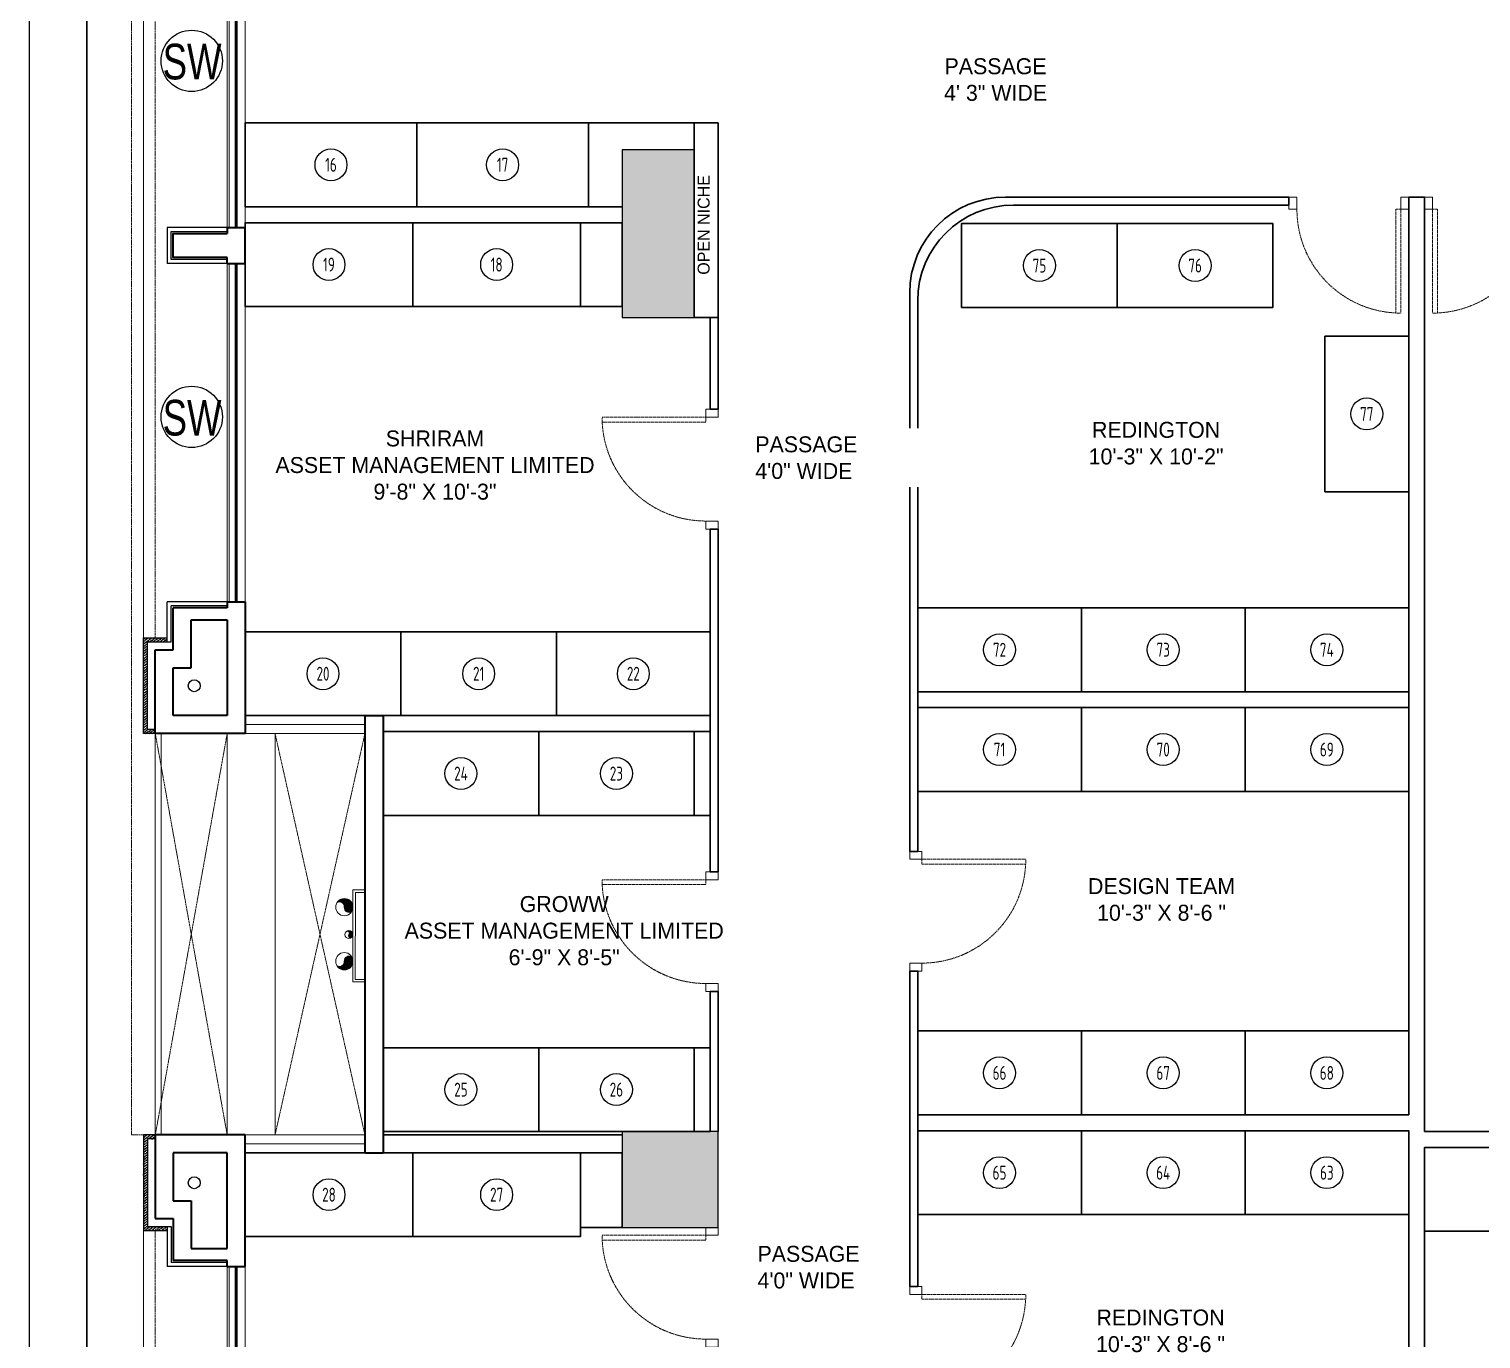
# Model space of a CAD drawing. Header units: millimetres. Extents: x 2165 to 3229, y 834 to 2305.
# Drawn here: x 2164.8 to 2528.5, y 1394.4 to 1722.5 of the extents above; entities that cross this region are included whole.
import ezdxf
from ezdxf.enums import TextEntityAlignment as Align

# ---------------------------------------------------------------- set-up
doc = ezdxf.new("R2010")
doc.units = ezdxf.units.MM
for name, pattern in [('CONTINOUS', [0]), ('DOT2', [0.125, 0, -0.125]), ('HIDDEN', [0.375, 0.25, -0.125]), ('HIDDEN2', [0.1875, 0.125, -0.0625])]:
    doc.linetypes.add(name, pattern=pattern)
for name, color, linetype, lineweight in [('-P-CIVIL', 7, 'Continuous', 0), ('-P-SSP', 230, 'Continuous', 0), ('COL HATCH', 50, 'Continuous', 9), ('FUR', 12, 'Continuous', 30), ('g-dot', 3, 'HIDDEN', 9), ('g-dw', 3, 'Continuous', 5), ('GLASS', 174, 'Continuous', 30), ('GYPSUM PARTITION', 33, 'Continuous', 30), ('text', 5, 'Continuous', 0), ('WALL', 7, 'Continuous', 35), ('WIN', 144, 'Continuous', 15)]:
    doc.layers.add(name, color=color, linetype=linetype, lineweight=lineweight)
doc.layers.add('-P-DWS', color=150, linetype='CONTINOUS', lineweight=0, true_color=0x007fff)
for name, color, linetype in [('BH', 6, 'Continuous'), ('CLADDING', 155, 'Continuous'), ('D1', 8, 'Continuous'), ('DTEXT', 6, 'Continuous'), ('HOLE', 7, 'Continuous'), ('STONE', 20, 'Continuous'), ('STR. COL', 222, 'Continuous'), ('TREE', 7, 'Continuous')]:
    doc.layers.add(name, color=color, linetype=linetype)
doc.layers.add('HATCH', color=7, linetype='Continuous', true_color=0x62653e)
doc.styles.add('ROMAND', font='swisscl.ttf')
doc.styles.add('VIBRANT', font='BKANT.TTF')
doc.styles.add('YQ_TEXT', font='SUPEROS.SHX', dxfattribs={"width": 0.8, "bigfont": 'HZDX.SHX'})
pattern_1 = [(36.04150366, (-240601.4127, 11595.83817), (0.4133315642, 0.9191202413), [1.25, -0.25, 0, -0.25])]

# ---------------------------------------------------------------- blocks, each defined once
blk = doc.blocks.new('*U8')
h = blk.add_hatch(color=256)
h.dxf.hatch_style = 1
h.paths.add_polyline_path([(6915.67, 3394.8, 0.414214), (6918.82, 3391.65, 0.414214), (6921.97, 3394.8, -0.645735), (6918.82, 3394.8, 0.645735)])
at = {"elevation": 0}
blk.add_lwpolyline([(6915.67, 3394.8, -0.645735), (6918.82, 3394.8, 0.645735), (6921.97, 3394.8, 0)], format="xyb", dxfattribs=at)
blk.add_circle((6918.82, 3394.8, 0), 3.15)
blk.add_arc((6917.24, 3394.09, 0), 1.73, 24.2965, 155.7035)
blk = doc.blocks.new('*U10')
h = blk.add_hatch(color=256)
h.dxf.hatch_style = 1
h.paths.add_polyline_path([(55, 30, 0.414214), (80.4, 55.4, 0.414214), (55, 80.8, -0.645735), (55, 55.4, 0.645735)])
at = {"elevation": 0}
blk.add_lwpolyline([(55, 30, -0.645735), (55, 55.4, 0.645735), (55, 80.8, 0)], format="xyb", dxfattribs=at)
blk.add_circle((55, 55.4), 25.4)
blk.add_arc((60.7, 42.7), 13.9, 114.29652, 245.70348)
blk = doc.blocks.new('*U12')
at = {"layer": '-P-CIVIL', "linetype": 'ByBlock'}
for p, q in [((6942.03, 3405.77, 0), (6926.71, 3405.77, 0)), ((6926.71, 3405.77, 0), (6926.71, 3403.77, 0)), ((6941.63, 3405.37, 0), (6927.1, 3405.37, 0)), ((6927.1, 3405.37, 0), (6927.1, 3403.77, 0)), ((6941.63, 3405.37, 0), (6941.63, 3403.77, 0)), ((6942.03, 3405.77, 0), (6942.03, 3403.77, 0)), ((6942.03, 3403.77, 0), (6926.71, 3403.77, 0))]:
    blk.add_line(p, q, dxfattribs=at)
blk = doc.blocks.new('door 750')
at = {"layer": 'g-dot', "color": 250, "linetype": 'HIDDEN2', "lineweight": 5}
blk.add_lwpolyline([(120, 80), (770, 80), (770, 50), (120, 50)], close=True, dxfattribs=at)
at = {"layer": 'g-dot', "color": 250, "linetype": 'DOT2', "lineweight": 5, "ltscale": 0.05}
blk.add_arc((120, 50), 650, 2.64536, 90, dxfattribs=at)
at = {"layer": 'g-dw'}
for points in [[(43.3, 700), (120, 700), (120, 750), (43.3, 750)], [(43.3, 0), (120, 0), (120, 50), (43.3, 50)]]:
    blk.add_lwpolyline(points, close=True, dxfattribs=at)

msp = doc.modelspace()

# ---------------------------------------------------------------- hatches: boundary and pattern name
at = {"layer": 'COL HATCH'}
h = msp.add_hatch(color=256, dxfattribs=at)
h.dxf.hatch_style = 1
h.paths.add_polyline_path([(2313.4, 1650.26), (2331.4, 1650.26), (2331.4, 1692.26), (2313.4, 1692.26)])
h = msp.add_hatch(color=256, dxfattribs=at)
h.dxf.hatch_style = 1
h.paths.add_polyline_path([(2313.4, 1446.33), (2313.4, 1422.33), (2337.4, 1422.33), (2337.4, 1446.33)])
at = {"layer": 'HATCH'}
h = msp.add_hatch(dxfattribs=at)
h.set_pattern_fill('ANSI36', color=256, scale=4, angle=351.0415)
h.set_pattern_definition(pattern_1)
h.paths.add_polyline_path([(2199.43, 1569.01), (2199.43, 1570.01), (2193.43, 1570.01), (2193.43, 1546.01), (2196.43, 1546.01), (2196.43, 1547.01), (2194.43, 1547.01), (2194.43, 1569.01)])
h = msp.add_hatch(dxfattribs=at)
h.set_pattern_fill('ANSI36', color=256, scale=4, angle=351.0415)
h.set_pattern_definition(pattern_1)
h.paths.add_polyline_path([(2199.43, 1421.51), (2199.43, 1422.51), (2194.43, 1422.51), (2194.43, 1444.51), (2196.43, 1444.51), (2196.43, 1445.51), (2193.43, 1445.51), (2193.43, 1421.51)])

# ---------------------------------------------------------------- linework, layer by layer
at = {"linetype": 'Continuous', "lineweight": 30, "elevation": 0}
msp.add_lwpolyline([(3214.4, 2291.04), (2179.24, 2291.04), (2179.24, 848.7), (3214.4, 848.7)], close=True, dxfattribs=at)
at = {"layer": 'BH'}
for centre in [(2240.43, 1688.51), (2283.43, 1688.51), (2239.93, 1663.51), (2281.93, 1663.51), (2417.9, 1663.27), (2456.9, 1663.27), (2499.9, 1626.09), (2407.9, 1567.02), (2448.9, 1567.02), (2489.9, 1567.02), (2238.43, 1561.01), (2277.43, 1561.01), (2316.17, 1561.01), (2407.9, 1542.02), (2448.9, 1542.02), (2489.9, 1542.02), (2272.99, 1536.01), (2311.93, 1536.01), (2407.9, 1461.02), (2448.9, 1461.02), (2489.9, 1461.02), (2272.99, 1456.83), (2311.93, 1456.83), (2407.9, 1436.02), (2448.9, 1436.02), (2489.9, 1436.02), (2239.93, 1430.51), (2281.93, 1430.51)]:
    msp.add_circle(centre, 4, dxfattribs=at)
at = {"layer": 'CLADDING', "color": 32, "lineweight": -3}
for p, q in [((2199.43, 1569.01, 0), (2200.43, 1569.01, 0)), ((2199.43, 1422.51, 0), (2200.43, 1422.51, 0))]:
    msp.add_line(p, q, dxfattribs=at)
at = {"layer": 'CLADDING', "elevation": 0}
for points in [[(2196.43, 1546.01), (2193.43, 1546.01), (2193.43, 1570.01), (2199.43, 1570.01)], [(2196.43, 1547.01), (2194.43, 1547.01), (2194.43, 1569.01), (2199.43, 1569.01)], [(2196.43, 1445.51), (2193.43, 1445.51), (2193.43, 1421.51), (2199.43, 1421.51)], [(2196.43, 1444.51), (2194.43, 1444.51), (2194.43, 1422.51), (2199.43, 1422.51)]]:
    msp.add_lwpolyline(points, dxfattribs=at)
at = {"layer": 'D1'}
for centre in [(2205.55, 1714.55, 0), (2205.55, 1625.35, 0)]:
    msp.add_circle(centre, 7.68, dxfattribs=at)
at = {"layer": 'Defpoints', "color": 1, "linetype": 'Continuous', "lineweight": -3, "elevation": 0}
msp.add_lwpolyline([(3228.84, 2305.48), (2164.8, 2305.48), (2164.8, 834.25), (3228.84, 834.25)], close=True, dxfattribs=at)
at = {"layer": 'FUR', "elevation": 0}
for points in [[(2253.43, 1678.01), (2218.93, 1678.01), (2218.93, 1699.01), (2261.93, 1699.01), (2261.93, 1678.01), (2253.43, 1678.01)], [(2304.93, 1692.26), (2304.93, 1699.01), (2331.4, 1699.01), (2331.4, 1692.26), (2331.4, 1692.26)]]:
    msp.add_lwpolyline(points, dxfattribs=at)
for points in [[(2304.93, 1678.01), (2261.93, 1678.01), (2261.93, 1699.01), (2304.93, 1699.01)], [(2331.4, 1699.01), (2337.4, 1699.01), (2337.4, 1650.26), (2331.4, 1650.26)], [(2260.93, 1674.01), (2218.93, 1674.01), (2218.93, 1653.01), (2260.93, 1653.01)], [(2302.93, 1674.01), (2260.93, 1674.01), (2260.93, 1653.01), (2302.93, 1653.01)], [(2302.93, 1674.01), (2313.4, 1674.01), (2313.4, 1653.01), (2302.93, 1653.01)], [(2398.4, 1652.77), (2437.4, 1652.77), (2437.4, 1673.77), (2398.4, 1673.77)], [(2437.4, 1652.77), (2476.4, 1652.77), (2476.4, 1673.77), (2437.4, 1673.77)], [(2489.4, 1645.59), (2489.4, 1606.59), (2510.4, 1606.59), (2510.4, 1645.59)], [(2387.4, 1577.52), (2428.4, 1577.52), (2428.4, 1556.52), (2387.4, 1556.52)], [(2428.4, 1577.52), (2469.4, 1577.52), (2469.4, 1556.52), (2428.4, 1556.52)], [(2469.4, 1577.52), (2510.4, 1577.52), (2510.4, 1556.52), (2469.4, 1556.52)], [(2218.93, 1550.51), (2257.93, 1550.51), (2257.93, 1571.51), (2218.93, 1571.51)], [(2257.93, 1550.51), (2296.93, 1550.51), (2296.93, 1571.51), (2257.93, 1571.51)], [(2296.93, 1550.51), (2335.4, 1550.51), (2335.4, 1571.51), (2296.93, 1571.51)], [(2387.4, 1531.52), (2428.4, 1531.52), (2428.4, 1552.52), (2387.4, 1552.52)], [(2428.4, 1531.52), (2469.4, 1531.52), (2469.4, 1552.52), (2428.4, 1552.52)], [(2469.4, 1531.52), (2510.4, 1531.52), (2510.4, 1552.52), (2469.4, 1552.52)], [(2253.53, 1546.51), (2292.46, 1546.51), (2292.46, 1525.51), (2253.53, 1525.51)], [(2331.4, 1546.51), (2292.46, 1546.51), (2292.46, 1525.51), (2331.4, 1525.51)], [(2331.4, 1546.51), (2335.4, 1546.51), (2335.4, 1525.51), (2331.4, 1525.51)], [(2387.4, 1471.52), (2428.4, 1471.52), (2428.4, 1450.52), (2387.4, 1450.52)], [(2428.4, 1471.52), (2469.4, 1471.52), (2469.4, 1450.52), (2428.4, 1450.52)], [(2469.4, 1471.52), (2510.4, 1471.52), (2510.4, 1450.52), (2469.4, 1450.52)], [(2253.53, 1446.33), (2292.46, 1446.33), (2292.46, 1467.33), (2253.53, 1467.33)], [(2331.4, 1446.33), (2292.46, 1446.33), (2292.46, 1467.33), (2331.4, 1467.33)], [(2331.4, 1446.33), (2335.4, 1446.33), (2335.4, 1467.33), (2331.4, 1467.33)], [(2387.4, 1425.52), (2428.4, 1425.52), (2428.4, 1446.52), (2387.4, 1446.52)], [(2428.4, 1425.52), (2469.4, 1425.52), (2469.4, 1446.52), (2428.4, 1446.52)], [(2469.4, 1425.52), (2510.4, 1425.52), (2510.4, 1446.52), (2469.4, 1446.52)], [(2218.93, 1441.01), (2260.93, 1441.01), (2260.93, 1420.01), (2218.93, 1420.01)], [(2260.93, 1441.01), (2302.93, 1441.01), (2302.93, 1420.01), (2260.93, 1420.01)], [(2313.4, 1441), (2302.93, 1441), (2302.93, 1422.33), (2313.4, 1422.33)], [(2514.4, 1421.33), (2553.4, 1421.33), (2553.4, 1442.33), (2514.4, 1442.33)]]:
    msp.add_lwpolyline(points, close=True, dxfattribs=at)
at = {"layer": 'GLASS'}
for p, q in [((2480.4, 1680.42, 0), (2409.4, 1680.42, 0)), ((2480.4, 1680.42, 0), (2480.4, 1678.42, 0)), ((2480.4, 1678.42, 0), (2411.4, 1678.42, 0)), ((2385.4, 1656.42, 0), (2385.4, 1516.52, 0)), ((2387.4, 1654.42, 0), (2387.4, 1516.52, 0)), ((2335.4, 1650.26, 0), (2335.4, 1627.26, 0)), ((2337.4, 1650.26, 0), (2335.4, 1650.26, 0)), ((2335.4, 1650.26, 0), (2335.4, 1627.26, 0)), ((2337.4, 1650.26, 0), (2337.4, 1627.26, 0)), ((2335.4, 1627.26, 0), (2337.4, 1627.26, 0)), ((2335.4, 1597.26, 0), (2335.4, 1511.41, 0)), ((2335.4, 1597.26, 0), (2335.4, 1550.51, 0)), ((2335.4, 1597.26, 0), (2337.4, 1597.26, 0)), ((2337.4, 1597.26, 0), (2337.4, 1511.41, 0)), ((2387.4, 1531.52, 0), (2387.4, 1516.52, 0)), ((2387.4, 1516.52, 0), (2385.4, 1516.52, 0)), ((2335.4, 1511.41, 0), (2337.41, 1511.41, 0)), ((2385.4, 1486.52, 0), (2385.4, 1407.52, 0)), ((2387.4, 1486.52, 0), (2385.4, 1486.52, 0)), ((2387.4, 1486.52, 0), (2387.4, 1407.52, 0)), ((2387.4, 1486.52, 0), (2387.4, 1471.52, 0)), ((2335.4, 1481.41, 0), (2335.4, 1446.33, 0)), ((2335.4, 1481.41, 0), (2337.4, 1481.41, 0)), ((2337.4, 1481.41, 0), (2337.4, 1446.33, 0)), ((2337.4, 1481.41, 0), (2337.4, 1477.79, 0)), ((2387.4, 1407.52, 0), (2385.4, 1407.52, 0))]:
    msp.add_line(p, q, dxfattribs=at)
for centre in [(2409.4, 1656.42, 0), (2411.4, 1654.42, 0)]:
    msp.add_arc(centre, 24, 90, 180, dxfattribs=at)
at = {"layer": 'GYPSUM PARTITION'}
for p, q in [((2510.4, 1680.42, 0), (2514.4, 1680.42, 0)), ((2510.4, 1580.01, 0), (2510.4, 1680.42, 0)), ((2514.4, 1472.01, 0), (2514.4, 1680.42, 0)), ((2313.4, 1678.01, 0), (2218.93, 1678.01, 0)), ((2313.4, 1674.01, 0), (2218.93, 1674.01, 0)), ((2510.4, 1471.52, 0), (2510.4, 1580.01, 0)), ((2510.4, 1556.52, 0), (2387.4, 1556.52, 0)), ((2253.53, 1550.51, 0), (2335.4, 1550.51, 0)), ((2510.4, 1552.52, 0), (2387.4, 1552.52, 0)), ((2253.53, 1546.51, 0), (2335.4, 1546.51, 0)), ((2514.4, 1446.33, 0), (2514.4, 1472.01, 0)), ((2388.4, 1450.52, 0), (2510.4, 1450.52, 0)), ((2313.4, 1445.5, 0), (2253.53, 1445.5, 0)), ((2510.4, 1446.52, 0), (2387.4, 1446.52, 0)), ((2510.4, 1446.52, 0), (2510.4, 1319.52, 0)), ((2514.4, 1446.33, 0), (2514.4, 1446.59, 0)), ((2514.4, 1446.33, 0), (2648.4, 1446.33, 0)), ((2253.53, 1441, 0), (2313.4, 1441, 0)), ((2514.4, 1319.52, 0), (2514.4, 1442.33, 0)), ((2514.4, 1442.33, 0), (2636.4, 1442.33, 0))]:
    msp.add_line(p, q, dxfattribs=at)
at = {"layer": 'HOLE'}
for centre in [(2206.18, 1558.01, 0), (2206.18, 1433.51, 0)]:
    msp.add_circle(centre, 1.5, dxfattribs=at)
at = {"layer": 'STONE', "color": 32}
for p, q in [((2199.43, 1672.76, 0), (2199.43, 1663.76, 0)), ((2199.43, 1569.01, 0), (2199.43, 1579.01, 0)), ((2214.43, 1579.01, 0), (2199.43, 1579.01, 0)), ((2214.43, 1578.01, 0), (2200.43, 1578.01, 0)), ((2200.43, 1569.01, 0), (2200.43, 1578.01, 0)), ((2199.43, 1422.51, 0), (2199.43, 1412.51, 0)), ((2200.43, 1422.51, 0), (2200.43, 1413.51, 0)), ((2214.43, 1412.51, 0), (2199.43, 1412.51, 0)), ((2214.43, 1413.51, 0), (2200.43, 1413.51, 0))]:
    msp.add_line(p, q, dxfattribs=at)
at = {"layer": 'STONE', "color": 32, "elevation": 0}
for points in [[(2214.43, 1672.76), (2199.43, 1672.76)], [(2214.43, 1664.76), (2200.43, 1664.76), (2200.43, 1671.76), (2214.43, 1671.76)], [(2214.43, 1663.76), (2199.43, 1663.76)]]:
    msp.add_lwpolyline(points, dxfattribs=at)
at = {"layer": 'STR. COL', "elevation": 0}
for points in [[(2313.4, 1650.26), (2331.4, 1650.26), (2331.4, 1692.26), (2313.4, 1692.26)], [(2313.4, 1446.33), (2313.4, 1422.33), (2337.4, 1422.33), (2337.4, 1446.33)]]:
    msp.add_lwpolyline(points, close=True, dxfattribs=at)
at = {"layer": 'TREE'}
msp.add_line((2313.4, 1678.01, 0), (2313.4, 1674.01, 0), dxfattribs=at)
at = {"layer": 'WALL'}
for p, q in [((2214.43, 1672.76, 0), (2214.43, 1671.26, 0)), ((2214.43, 1672.76, 0), (2218.93, 1672.76, 0)), ((2218.93, 1663.76, 0), (2218.93, 1672.76, 0)), ((2214.43, 1663.76, 0), (2214.43, 1665.26, 0)), ((2214.43, 1663.76, 0), (2218.93, 1663.76, 0)), ((2214.43, 1579.01, 0), (2218.93, 1579.01, 0)), ((2214.43, 1579.01, 0), (2214.43, 1577.51, 0)), ((2218.93, 1579.01, 0), (2218.93, 1546.01, 0)), ((2200.93, 1567.01, 0), (2200.93, 1577.51, 0)), ((2214.43, 1577.51, 0), (2200.93, 1577.51, 0)), ((2205.43, 1562.51, 0), (2205.43, 1574.51, 0)), ((2205.43, 1574.51, 0), (2214.43, 1574.51, 0)), ((2214.43, 1574.51, 0), (2214.43, 1550.51, 0)), ((2196.43, 1546.01, 0), (2196.43, 1567.01, 0)), ((2196.43, 1567.01, 0), (2200.93, 1567.01, 0)), ((2200.93, 1550.51, 0), (2200.93, 1562.51, 0)), ((2200.93, 1562.51, 0), (2205.43, 1562.51, 0)), ((2214.43, 1550.51, 0), (2200.93, 1550.51, 0)), ((2248.93, 1550.51, 0), (2248.93, 1441.01, 0)), ((2248.93, 1550.51, 0), (2253.53, 1550.51, 0)), ((2253.53, 1550.51, 0), (2253.53, 1441, 0)), ((2218.93, 1546.01, 0), (2196.43, 1546.01, 0)), ((2218.93, 1445.51, 0), (2196.43, 1445.51, 0)), ((2196.43, 1445.51, 0), (2196.43, 1424.51, 0)), ((2218.93, 1412.51, 0), (2218.93, 1445.51, 0)), ((2248.93, 1445.51, 0), (2248.93, 1441.01, 0)), ((2214.43, 1441.01, 0), (2200.93, 1441.01, 0)), ((2200.93, 1441.01, 0), (2200.93, 1429.01, 0)), ((2214.43, 1417.01, 0), (2214.43, 1441.01, 0)), ((2200.93, 1429.01, 0), (2205.43, 1429.01, 0)), ((2205.43, 1429.01, 0), (2205.43, 1417.01, 0)), ((2196.43, 1424.51, 0), (2200.93, 1424.51, 0)), ((2200.93, 1424.51, 0), (2200.93, 1414.01, 0)), ((2205.43, 1417.01, 0), (2214.43, 1417.01, 0)), ((2214.43, 1414.01, 0), (2200.93, 1414.01, 0)), ((2214.43, 1412.51, 0), (2214.43, 1414.01, 0)), ((2214.43, 1412.51, 0), (2218.93, 1412.51, 0))]:
    msp.add_line(p, q, dxfattribs=at)
at = {"layer": 'WALL', "elevation": 0}
for points in [[(2214.43, 1665.26), (2200.93, 1665.26), (2200.93, 1671.26), (2214.43, 1671.26)], [(2249.06, 1441), (2253.53, 1441)]]:
    msp.add_lwpolyline(points, dxfattribs=at)
at = {"layer": 'WIN', "color": 116, "linetype": 'HIDDEN', "ltscale": 0.5}
for p, q in [((2190.43, 1445.51, 0), (2190.43, 2018.98, 0)), ((2193.43, 1445.51, 0), (2190.43, 1445.51, 0))]:
    msp.add_line(p, q, dxfattribs=at)
at = {"layer": 'WIN'}
for p, q in [((2193.43, 1570.01, 0), (2193.43, 1766.51, 0)), ((2214.43, 1672.76, 0), (2214.43, 1757.51, 0)), ((2214.93, 1672.76, 0), (2214.93, 1757.51, 0)), ((2216.68, 1672.76, 0), (2216.68, 1757.51, 0)), ((2218.93, 1672.76, 0), (2218.93, 1757.51, 0)), ((2218.93, 1672.76, 0), (2218.93, 1757.51, 0)), ((2214.43, 1579.01, 0), (2214.43, 1663.76, 0)), ((2214.93, 1579.01, 0), (2214.93, 1663.76, 0)), ((2216.68, 1579.01, 0), (2216.68, 1663.76, 0)), ((2218.93, 1579.01, 0), (2218.93, 1663.76, 0)), ((2218.93, 1579.01, 0), (2218.93, 1663.76, 0)), ((2218.93, 1550.51, 0), (2248.93, 1550.51, 0)), ((2214.43, 1546.01, 0), (2214.43, 1445.51, 0)), ((2214.43, 1546.01, 0), (2214.43, 1445.51, 0)), ((2218.93, 1548.26, 0), (2248.93, 1548.26, 0)), ((2218.93, 1546.01, 0), (2248.93, 1546.01, 0)), ((2226.43, 1546.01, 0), (2226.43, 1445.51, 0)), ((2218.93, 1445.51, 0), (2248.93, 1445.51, 0)), ((2218.93, 1443.26, 0), (2248.93, 1443.26, 0)), ((2218.93, 1441.01, 0), (2248.93, 1441.01, 0)), ((2193.43, 1421.51, 0), (2193.43, 1343.04, 0)), ((2214.43, 1352.04, 0), (2214.43, 1412.51, 0)), ((2214.93, 1352.04, 0), (2214.93, 1412.51, 0)), ((2218.93, 1352.04, 0), (2218.93, 1412.51, 0))]:
    msp.add_line(p, q, dxfattribs=at)
at = {"layer": 'WIN', "color": 116, "linetype": 'HIDDEN2'}
for p, q in [((2196.43, 1766.51, 0), (2196.43, 1570.01, 0)), ((2196.43, 1421.51, 0), (2196.43, 1343.04, 0))]:
    msp.add_line(p, q, dxfattribs=at)
at = {"layer": 'WIN', "color": 6}
for p, q in [((2196.43, 1546.01, 0), (2196.43, 1445.51, 0)), ((2197.93, 1546.01, 0), (2197.93, 1445.51, 0))]:
    msp.add_line(p, q, dxfattribs=at)
at = {"layer": 'WIN', "linetype": 'HIDDEN2'}
for p, q in [((2196.43, 1546.01, 0), (2214.43, 1445.51, 0)), ((2214.43, 1546.01, 0), (2196.43, 1445.51, 0)), ((2226.43, 1546.01, 0), (2248.93, 1445.51, 0)), ((2248.93, 1546.01, 0), (2226.43, 1445.51, 0))]:
    msp.add_line(p, q, dxfattribs=at)
at = {"layer": 'WIN', "color": 6, "const_width": 0.725, "elevation": 0}
for points in [[(2216.68, 1672.76), (2216.68, 1757.51)], [(2216.68, 1579.01), (2216.68, 1663.76)], [(2216.68, 1352.04), (2216.68, 1412.51)]]:
    msp.add_lwpolyline(points, dxfattribs=at)

# ---------------------------------------------------------------- block references
at = {"layer": '-P-CIVIL', "xscale": 1.500000000039883, "yscale": 1.500000000039883, "zscale": 1.500000000039883, "rotation": 89.99433621713077}
msp.add_blockref('*U12', (7353.56, -8906.7, 0), dxfattribs=at)
at = {"layer": '-P-DWS', "xscale": 0.03937272727605919, "yscale": 0.03937272727605919, "zscale": 0.03937272727605919, "rotation": 29.84081196930737}
msp.add_blockref('*U10', (2244.14, 1492.7, 0), dxfattribs=at)
at = {"layer": '-P-SSP', "yscale": 0.6875000000182799, "zscale": 0.6875000000182799}
for p, xscale, rotation in [((7531.12, 1160.12, 0), 0.6875000000182799, 150.1591880074818), ((7531.12, 1160.12, 0), 0.6875000000182799, 150.1591880074818), ((7531.12, 1831.4, 0), -0.6875000000182799, 29.84081199251823)]:
    msp.add_blockref('*U8', p, dxfattribs=dict(at, xscale=xscale, rotation=rotation))
at = {"layer": 'g-dw'}
for p, xscale, yscale, zscale, rotation in [((2510.4, 1682.16, 0), -0.03999999999998041, 0.03999999999998041, 0.03999999999998041, 89.99999999999977), ((2514.4, 1682.16, 0), 0.03999999999998041, 0.03999999999998041, 0.03999999999998041, 270), ((2339.14, 1627.26, 0), 0.04000007470565466, 0.04000007470565466, 0.04000007470565466, 180), ((2383.67, 1516.52, 0), -0.04000007470565466, 0.04000007470565464, 0.04000007470565466, 180), ((2339.14, 1511.41, 0), 0.04000007470565466, 0.04000007470565466, 0.04000007470565466, 180), ((2339.14, 1422.33, 0), 0.04000000603867737, 0.04000000603867737, 0.04000000603867737, 180), ((2383.67, 1407.52, 0), -0.04000007470565466, 0.04000007470565464, 0.04000007470565466, 180)]:
    msp.add_blockref('door 750', p, dxfattribs=dict(at, xscale=xscale, yscale=yscale, zscale=zscale, rotation=rotation))

# ---------------------------------------------------------------- texts
at = {"layer": 'BH', "style": 'YQ_TEXT', "width": 0.8}
for s, p in [('16', (2240.43, 1688.51)), ('17', (2283.43, 1688.51)), ('19', (2239.93, 1663.51)), ('18', (2281.93, 1663.51)), ('75', (2417.9, 1663.27)), ('76', (2456.9, 1663.27)), ('77', (2499.9, 1626.09)), ('72', (2407.9, 1567.02)), ('73', (2448.9, 1567.02)), ('74', (2489.9, 1567.02)), ('20', (2238.43, 1561.01)), ('21', (2277.43, 1561.01)), ('22', (2316.17, 1561.01)), ('71', (2407.9, 1542.02)), ('70', (2448.9, 1542.02)), ('69', (2489.9, 1542.02)), ('24', (2272.99, 1536.01)), ('23', (2311.93, 1536.01)), ('66', (2407.9, 1461.02)), ('67', (2448.9, 1461.02)), ('68', (2489.9, 1461.02)), ('25', (2272.99, 1456.83)), ('26', (2311.93, 1456.83)), ('65', (2407.9, 1436.02)), ('64', (2448.9, 1436.02)), ('63', (2489.9, 1436.02)), ('28', (2239.93, 1430.51)), ('27', (2281.93, 1430.51))]:
    msp.add_text(s, height=3.5, dxfattribs=at).set_placement(p, align=Align.MIDDLE)
at = {"layer": 'DTEXT', "style": 'ROMAND'}
for p in [(2198.27, 1709.9, 0), (2198.27, 1620.69, 0)]:
    msp.add_text('SW', height=8.925, dxfattribs=at).set_placement(p)
at = {"layer": 'text', "char_height": 4, "attachment_point": 1, "style": 'VIBRANT'}
for s, insert, width in [('\\pxqc;PASSAGE\\P4\' 3" WIDE', (2367.96, 1715.2, 0), 77.9066), ('\\pxqc;REDINGTON\\P10\'-3" X 10\'-2"', (2408.17, 1624.11), 77.9066), ('\\pxqc;SHRIRAM \\PASSET MANAGEMENT LIMITED\\P9\'-8" X 10\'-3"', (2214.09, 1621.96, 0), 104.7988), ('\\pxqc;DESIGN TEAM\\P10\'-3" X 8\'-6 "', (2409.54, 1509.81, 0), 77.9066), ('\\pxqc;GROWW \\PASSET MANAGEMENT LIMITED\\P6\'-9" X 8\'-5"', (2246.69, 1505.32, 0), 104.3158), ('PASSAGE\\P4\'0" WIDE', (2347.28, 1417.69, 0), 77.9066), ('\\pxqc;REDINGTON\\P10\'-3" X 8\'-6 "', (2409.28, 1401.74, 0), 77.9066)]:
    msp.add_mtext(s, dxfattribs=dict(at, insert=insert, width=width))
at = {"layer": 'text', "insert": (2332.28, 1660.96, 0), "char_height": 3, "width": 77.9066, "attachment_point": 1, "rotation": 90, "style": 'VIBRANT'}
msp.add_mtext('OPEN NICHE', dxfattribs=at)

# ---------------------------------------------------------------- next in the draw order: texts
at = {"layer": 'text', "insert": (2346.73, 1620.48, 0), "char_height": 4, "width": 77.9066, "attachment_point": 1, "style": 'VIBRANT', "bg_fill": 2}
msp.add_mtext('PASSAGE\\P4\'0" WIDE', dxfattribs=at)

doc.saveas('drawing.dxf')
